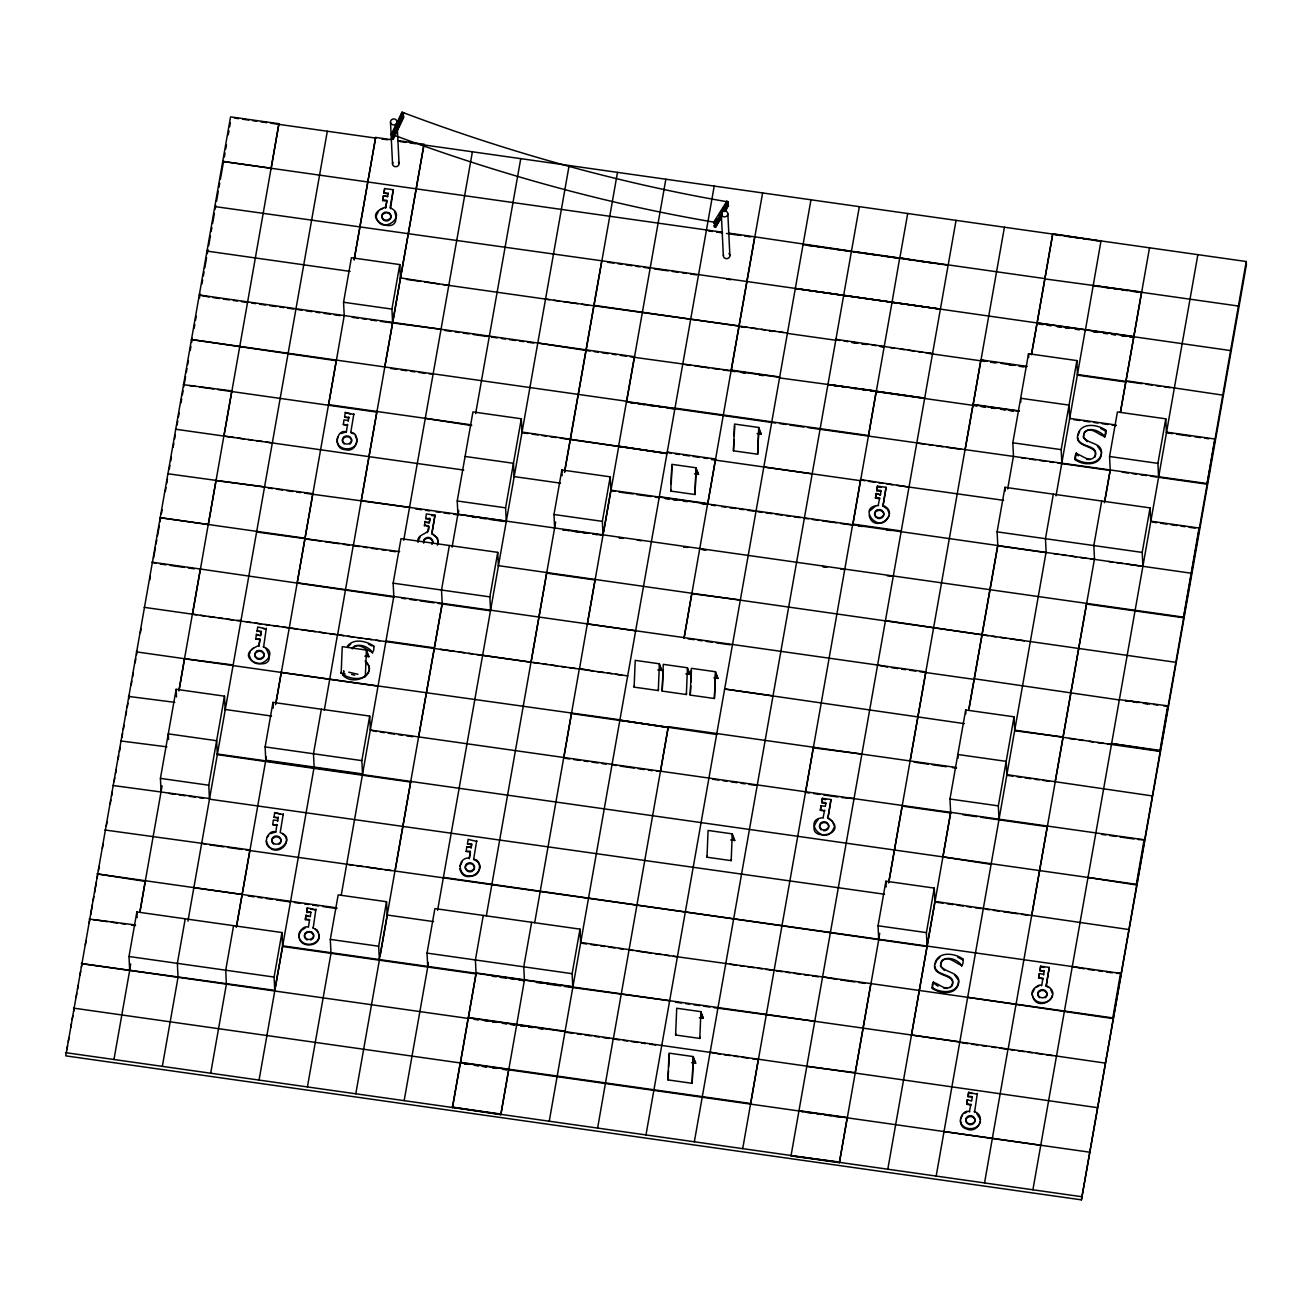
<?xml version="1.0" encoding="UTF-8"?>
<svg xmlns="http://www.w3.org/2000/svg" width="1312" height="1312" viewBox="0 0 1312 1312"><rect width="100%" height="100%" fill="white"/><g stroke="black" fill="none" stroke-linecap="round" stroke-linejoin="round"><path stroke-width="1.5" d="M299.021 937.129C297.201 931.996 304.794 924.714 308.418 927.256L309.566 919.696L305.319 919.089L305.991 915.251L310.288 916.662L310.878 912.299L306.631 911.709L307.303 907.871L315.979 909.888L310.796 909.167M319.111 934.456C321.309 947.182 299.398 948.97 298.972 936.325M418.052 542.414C416.101 532.426 431.336 535.558 428.63 525.784L424.383 525.177L428.68 526.588L427.45 532.541M438.159 543.709L437.568 538.264L431.828 533.164L435.01 515.173L426.367 513.96L425.728 518.601L429.975 519.191L429.352 522.75L425.104 522.143L429.352 522.75M1032.347 995.447C1029.69 990.084 1039.858 982.934 1041.334 985.574M345.171 673.974L341.153 673.4L342.252 646.652L366.425 650.08L368.885 656.722L364.851 656.148M366.425 650.08L365.326 676.828L365.556 675.565M658.526 689.292L658.296 690.555L634.122 687.127L635.221 660.362L659.395 663.79L661.855 670.448L657.82 669.874M658.296 690.555L659.395 663.79M686.57 693.261L686.356 694.524L662.166 691.096L663.265 664.348L687.455 667.775L689.899 674.417L685.864 673.843M663.2 670.17L662.166 691.096M698.492 474.403L696.131 469.647L694.95 494.509L670.76 491.082L671.859 464.333L696.049 467.761L698.492 474.403L694.458 473.829M671.219 483.931L671.957 466.219M695.672 1063.212L693.31 1058.456L692.129 1083.318L667.939 1079.891L669.038 1053.142L693.228 1056.57L695.672 1063.212L691.637 1062.638M668.48 1070.772L667.939 1079.891M668.644 1066.836L669.136 1055.028M686.356 694.524L687.455 667.775M694.95 494.509L696.049 467.761M700.018 1037.169L699.804 1038.432L675.614 1035.004L676.713 1008.239L700.903 1011.667L703.347 1018.325L699.329 1017.751M717.943 678.402L715.598 673.646L714.4 698.509L690.227 695.081L691.326 668.316L715.499 671.744L717.943 678.402L713.925 677.828M690.768 685.946L690.227 695.081M690.932 682.027L691.408 670.219M692.129 1083.318L693.228 1056.57M731.391 859.376L731.178 860.639L706.988 857.212L708.086 830.447L732.276 833.874L734.72 840.533L730.686 839.959M699.804 1038.432L700.903 1011.667M714.4 698.509L715.499 671.744M761.19 434.124L758.828 429.385L757.647 454.231L733.457 450.803L734.556 424.055L758.746 427.482L761.19 434.124L757.155 433.55M734.08 439.717L733.457 450.803M734.244 435.781L734.654 425.941M731.178 860.639L732.276 833.874M757.647 454.231L758.746 427.482M958.564 981.097C957.858 994.102 940.327 993.512 932.307 987.542C931.11 973.635 945.247 995.677 951.954 985.033C957.071 973.176 935.85 976.817 934.931 966.485M1101.44 452.279C1101.916 465.957 1083.4 466.022 1075.217 459.692C1073.429 444.358 1088.025 466.711 1094.831 456.232C1099.932 444.358 1078.71 448.015 1077.808 437.683M1054.799 234.372L1246.236 261.514L1246.4 264.729L1081.416 1199.857L65.764 1055.865L230.551 116.866L278.915 123.722L247.525 302.498L241.474 301.629M66.83 1049.813L67.535 1045.779M68.24 1041.744L68.962 1037.726M70.733 1027.64L71.438 1023.606M72.16 1019.588L72.865 1015.554M73.587 1011.519L74.292 1007.485M76.063 997.415L76.785 993.381M77.49 989.346L78.195 985.312M79.983 975.242L80.688 971.208M81.41 967.19L82.115 963.156M85.313 945.017L86.018 940.983M89.216 922.844L89.938 918.81M90.643 914.776L92.43 904.706M93.136 900.672L93.841 896.637M94.562 892.619L96.334 882.533M97.039 878.499L97.76 874.481M98.466 870.446L99.187 866.412M102.385 848.274L103.09 844.239M106.288 826.101L106.994 822.083M110.208 803.944L110.913 799.91M111.618 795.876L112.34 791.841M114.111 781.772L114.816 777.737M115.538 773.703L116.243 769.668M118.031 759.599L118.736 755.564M119.441 751.53L120.163 747.512M121.934 737.426L122.639 733.392M123.361 729.374L124.066 725.339M125.854 715.253L126.559 711.235M127.264 707.201L127.986 703.166M128.691 699.132L129.396 695.114M131.184 685.028L131.889 680.994M132.594 676.976L133.316 672.941M135.087 662.855L135.808 658.837M136.514 654.803L137.219 650.768M140.417 632.63L141.138 628.596M149.666 580.232L150.372 576.198M153.586 558.059L155.357 547.99M156.062 543.955L156.784 539.921M157.489 535.886L159.26 525.817M159.982 521.782L160.687 517.748M161.409 513.73L162.114 509.696M165.312 491.557L166.017 487.523M166.739 483.488L167.444 479.47M169.215 469.384L169.937 465.35M170.642 461.332L171.364 457.298M173.135 447.212L173.84 443.194M174.562 439.159L175.267 435.125M177.038 425.055L177.76 421.021M178.465 416.986L179.186 412.952M180.958 402.882L181.663 398.848M182.384 394.814L183.09 390.779M183.795 386.761L185.582 376.675M186.288 372.641L186.993 368.623M187.714 364.588L188.42 360.554M190.207 350.484L190.912 346.45M191.618 342.416L192.339 338.381M194.11 328.312L194.816 324.277M195.537 320.243L196.242 316.225M199.44 298.086L200.162 294.052M201.933 283.966L202.638 279.948M203.36 275.914L204.065 271.879M204.787 267.845L206.558 257.775M207.263 253.741L207.985 249.706M208.69 245.688L210.461 235.602M211.183 231.568L211.888 227.55M212.593 223.516L214.381 213.43M215.086 209.412L215.808 205.377M216.513 201.343L218.284 191.273M219.006 187.239L219.711 183.204M220.416 179.17L223.63 161.032M224.336 156.997L225.041 152.979M225.762 148.945L226.468 144.91M228.239 134.841L228.96 130.806M229.666 126.772L230.371 122.738M113.964 1059.506L129.675 970.437L129.002 956.497L136.858 911.955L281.949 932.537L282.621 946.477L259.054 1080.071M161.097 792.317L160.425 778.377L176.136 689.308L224.5 696.164L225.172 710.12M129.642 969.798L130.675 963.992M139.892 911.709L162.098 785.872M178.826 690.998L200.342 569.031L151.979 562.176L156.046 563.389M208.231 525.144L231.781 390.91L183.434 384.695M271.092 168.904L278.915 123.722M139.925 912.365L145.353 880.746M179.203 689.702L184.631 658.083M196.554 614.77L192.52 614.196L216.07 479.962M234.028 437.503L223.942 436.076L247.525 302.498M185.222 918.826L177.366 963.352L178.038 977.292L162.327 1066.361M884.534 894.243L209.461 799.172L208.788 785.232L224.5 696.164M187.944 921.155L327.311 131.233M255.758 639.01L259.973 638.796L258.825 646.357L260.006 639.6L255.758 639.01L256.398 634.368L260.694 635.762L261.285 631.416L257.037 630.81L261.318 632.22M257.07 631.613L257.71 626.972L266.385 629.006L262.925 628.514M260.645 634.959L261.285 631.416M263.597 647.095L266.336 628.202M233.585 925.682L225.73 970.208L226.402 984.148L210.691 1073.216M369.705 716.09L361.85 760.616L362.506 773.916L265.778 760.206L265.122 746.905L272.978 702.379L369.705 716.09L370.361 729.39M344.252 316.208L343.564 302.252L351.419 257.726L399.783 264.581L400.472 278.538M236.275 927.371L249.936 849.93L104.878 829.988M266.336 756.991L236.652 926.075M275.569 704.708L289.263 627.923L283.212 627.054M297.102 583.397L312.797 493.689L167.723 473.747M328.541 405.26L344.22 315.569M354.125 259.415L375.642 137.448L391.763 139.728M275.93 703.429L281.375 671.81M289.263 627.923L336.364 360.095M354.158 260.055L375.642 137.448M385.334 207.903L386.942 201.162L382.694 200.556L383.334 195.914L387.581 196.521L383.334 195.914M383.957 192.372L388.237 193.766L383.99 193.176L384.629 188.534L393.272 189.748L390.517 208.641M272.732 824.625L276.98 825.232L272.732 824.625L273.372 819.984L277.619 820.59M274.044 817.228L278.292 817.835L274.044 817.228L274.684 812.587L283.359 814.621M343.334 424.514L347.582 425.104L343.334 424.514L343.957 419.873L348.205 420.463M344.63 417.118L348.877 417.724L344.63 417.118L345.269 412.476L353.945 414.51M382.694 200.556L383.366 196.718M383.99 193.176L384.629 188.534M385.744 207.919L386.892 200.359L382.645 199.752M387.581 196.521L388.204 192.962M270.502 833.628L275.799 831.988L276.947 824.428M277.668 821.394L278.242 817.032M341.087 433.518L346.384 431.861L347.532 424.301M348.254 421.267L348.844 416.921M393.272 189.748L390.09 207.739C409.065 216.201 380.168 235.947 376.314 216.988M283.31 813.817L280.178 832.612C299.136 838.466 271.666 861.312 266.352 841.041M353.42 433.813L350.763 432.484L353.896 413.706M274.766 991.019L274.093 977.063L281.949 932.537M321.342 709.234L313.486 753.76L314.142 767.061M384.728 366.95L392.616 323.064L391.927 309.107L399.783 264.581M337.594 634.122L324.294 710.284M353.305 545.087L337.627 634.778M361.194 501.184L424.006 144.304L397.815 140.581M276.373 899.95L290.477 901.951L314.027 767.717M376.872 411.476L353.338 545.71L359.373 546.563M392.96 321.128L424.006 144.304M341.153 673.4L341.366 672.138M365.277 660.805C379.365 674.171 353.65 686.816 343.121 675.401L343.744 670.629M343.121 675.401L343.793 671.596M309.566 919.696L305.352 919.892L305.991 915.251M310.878 912.299L306.664 912.512L307.303 907.871M313.191 927.978L315.93 909.085M352.321 648.866C359.98 637.304 375.691 662.544 373.69 645.93C366.228 641.092 353.715 637.927 347.434 646.226M307.418 1086.926L331.001 953.332L330.312 939.392L338.168 894.866L386.532 901.721L387.22 915.661L380.037 956.317M200.342 569.031L393.846 597.108L393.157 583.168L401.013 538.642L497.74 552.352L498.429 566.308M341.235 895.26L393.813 596.452M403.719 540.314L472.402 151.798M424.432 525.981L425.072 521.34M429.319 521.946L429.942 518.388L425.728 518.601M431.878 533.968L435.01 515.173M355.798 1093.782L379.365 960.204L378.676 946.247L386.532 901.721M449.376 545.497L441.521 590.023L442.21 603.979L418.61 736.901M453.886 514.32L457.921 514.894L457.232 500.971L472.943 411.919L521.307 418.774L521.996 432.698L528.047 433.55M379.332 959.548L442.177 603.307M452.082 547.186L458.577 510.384M475.649 413.575L520.766 158.654M395.076 871.135L410.754 781.427M457.921 514.894L458.61 511.024M404.162 1100.637L427.728 967.059L427.04 953.102L434.895 908.576L579.986 929.142L580.675 943.098L586.726 943.951M438.175 603.405L490.573 610.818L489.884 596.878L497.74 552.352M506.284 521.782L505.596 507.826L521.307 418.774M427.696 966.403L428.368 962.532M437.601 910.266L569.129 165.509M466.17 851.406L470.368 851.209L469.22 858.77L470.418 852.013L466.17 851.406L466.81 846.765L471.057 847.372L466.81 846.765M471.09 848.175L471.713 844.616L467.466 844.01L468.105 839.385L476.781 841.402M471.057 847.372L471.68 843.813L467.466 844.01M459.823 868.642C463.694 887.601 492.574 867.839 473.616 859.393L476.748 840.598M483.259 915.432L475.403 959.958L476.092 973.914L282.621 946.477M554.648 528.605L553.992 514.501L561.848 469.975L610.211 476.83L610.9 490.786L614.934 491.36M452.427 1107.18L460.282 1062.654L508.646 1069.51L500.823 1114.692L452.427 1107.18L500.79 1114.036M460.315 1063.294L468.204 1017.8L1096.98 1107.59M290.477 901.951L274.733 990.363L81.311 963.582L468.236 1018.44L476.108 972.946L572.852 986.657M555.665 521.996L486.342 915.825M564.521 471.828L601.749 260.793L1230.525 350.566M452.46 1107.82L476.141 973.586M546.76 572.491L531.081 662.216L476.666 654.491M564.554 472.468L617.493 172.364M531.622 922.287L523.767 966.813L524.456 980.769L518.404 979.916M603.012 535.46L602.356 521.356L610.211 476.83M524.472 979.802L516.649 1024.967M587.3 624.528L610.867 490.147L1191.247 573.229M209.231 297.07L199.129 294.987L634.401 356.7L618.641 446.096L667.037 453.591L521.963 432.058M500.823 1114.692L508.744 1069.821L1089.124 1152.116M534.706 922.68L579.412 668.415L593.549 671.055M563.734 758.123L571.556 712.941M579.445 669.054L595.123 579.363M603.7 531.59L618.723 446.408M644.11 267.435L650.145 268.288L665.856 179.236M572.819 987.624L572.13 973.684L579.986 929.142M549.252 1121.219L619.92 719.796L281.408 672.449M668.267 727.635L619.871 720.124L714.22 186.091M634.122 687.127L634.336 685.864M670.76 491.082L670.99 489.819M613.294 1038.366L597.616 1128.074M956.464 767.52L668.284 726.651L629.038 949.954L633.073 950.528M707.594 503.857L684.028 638.239L691.85 593.073M701.576 503.644L707.627 504.497L715.516 459.003L667.152 452.132L671.203 453.345M731.145 370.427L707.594 504.644M735.261 371.312L731.194 370.099L754.712 236.816L728.504 233.093M660.805 769.898L668.284 726.651M762.6 192.946L731.161 371.066L735.196 371.64M645.98 1134.929L810.964 199.801M675.614 1035.004L675.844 1033.741M706.988 857.212L707.217 855.949M694.343 1141.784L843.616 295.708M859.327 206.656L843.55 296.02M750.562 1104.114L758.385 1058.948M852.685 524.423L742.707 1148.64M840.598 523.504L852.718 525.062L860.606 479.569L909.003 487.064M868.413 436.158L876.236 390.992L779.541 377.922L779.558 376.954L731.194 370.099M809.586 792.973L805.552 792.399L813.391 747.233M852.702 525.226L884.173 346.778L880.139 346.204M891.98 302.58L884.124 347.106L880.09 346.532M907.691 213.512L899.835 258.038L1044.926 278.62L1037.366 321.506M820.394 809.553L824.674 810.947L820.426 810.357L821.066 805.716L825.314 806.306L825.953 802.764L821.706 802.157L822.378 798.319L831.004 799.549L827.872 818.327L831.004 799.549M879.762 498.757L875.514 498.15L876.154 493.509L880.434 494.919L876.154 493.509M881.057 491.36L876.81 490.77L877.449 486.129L886.092 487.342L882.96 506.137L886.092 487.342M820.426 810.357L821.066 805.716M825.986 803.567L821.738 802.96L822.378 798.319M875.514 498.15L876.186 494.312M876.81 490.77L877.449 486.129M823.083 817.704L824.641 810.144M878.171 505.497L879.712 497.953L875.465 497.346M880.434 494.919L881.024 490.557L876.777 489.966M943 903.181L934.948 902.033L934.259 888.093L885.895 881.221L878.04 925.764L878.728 939.704L839.385 1162.678L791.021 1155.823L956.054 220.367M839.385 1162.678L847.208 1117.512L798.844 1110.657L802.911 1111.871M855.145 1073.298L870.84 983.59L673.368 956.235M878.696 939.064L879.712 933.258M888.601 882.91L925.829 671.892L587.268 623.889M972.996 405.342L980.868 359.849L1027.23 366.425M888.962 881.631L902.262 805.47M965.14 449.885L1004.418 227.222M443.407 877.351L927.092 946.559L926.403 932.619L934.259 888.093M887.798 1169.222L950.659 812.981L949.97 799.024L965.681 709.972L1014.045 716.828L1014.734 730.768L1063.064 736.983M969.092 708.431L997.792 545.792L997.104 531.852L1004.959 487.31L1150.066 507.892L1150.739 521.832M1013.504 456.74L1012.815 442.784L1028.526 353.732L1076.89 360.587L1077.464 375.15L1125.827 382.005L1125.909 380.742L1222.669 395.109M911.381 1035.627L934.915 901.393L1128.402 929.47M942.803 857.507L950.626 812.325M968.732 709.726L997.76 545.152M1007.665 488.999L1013.471 456.084M1031.462 354.109L1036.956 323.769M1037.021 323.441L1052.7 233.733L1101.096 241.244M1031.494 354.748L1037.07 323.146M1045.221 276.98L1052.782 234.077L420.004 144.369M940.474 965.337C944.394 973.274 961.532 971.52 958.432 984.049C955.48 995.464 940.097 993.807 932.356 988.494L933.308 981.835M940.589 964.32L941.557 961.958C949.216 950.413 964.927 975.636 962.926 959.023C954.874 953.037 938.064 950.905 935.013 963.336C930.569 977.653 957.268 973.045 952.004 986.001L950.019 987.559M999.022 819.836L998.334 805.88L1014.045 716.828M1053.323 494.181L1045.467 538.707L1046.156 552.647L997.792 545.792M1061.867 463.595L1061.178 449.639L1076.89 360.587M936.178 1176.077L1046.123 552.008M1056.029 495.87L1085.286 329.984M1101.063 240.588L1085.319 330.624M1075.217 459.692L1076.184 453.017M966.682 1103.507L970.978 1104.917L966.731 1104.31L967.37 1099.669L971.651 1101.08L972.241 1096.717L967.994 1096.127L968.666 1092.289L977.342 1094.306M966.731 1104.31L967.37 1099.669M972.241 1096.717L968.026 1096.93L968.666 1092.289M969.371 1111.658L970.929 1104.114M977.309 1093.503L974.554 1112.396M1083.45 435.518L1084.434 433.157C1091.797 421.644 1107.476 446.72 1105.803 430.221C1097.734 424.219 1080.924 422.087 1077.89 434.534C1073.446 448.835 1100.145 444.243 1094.864 457.183M1104.786 437.158L1105.803 430.221M1101.686 501.036L1093.831 545.562L1094.52 559.502L1090.485 558.945M1104.77 501.43L1110.231 470.45L1109.558 456.494L1117.414 411.968L1165.778 418.823L1166.45 432.78L1172.502 433.632M1008.075 1048.698L984.541 1182.932M1094.487 558.863L1008.108 1049.338M1104.392 502.726L1110.198 469.811M1120.448 411.722L1133.683 337.479L1129.665 336.905M1129.714 336.577L1133.748 337.151L1141.571 291.986L1044.877 278.915M1031.675 915.743L1047.353 826.052M1086.631 603.389L1055.209 781.509M1120.481 412.362L1149.509 247.804M1038.645 977.424L1042.942 978.834L1038.645 977.424L1039.334 973.586L1043.581 974.193M1039.957 970.027L1044.237 971.438L1039.99 970.831L1040.629 966.19L1049.272 967.42L1046.14 986.198L1048.78 987.542M1038.694 978.227L1039.334 973.586M1039.99 970.831L1040.629 966.19M1041.744 985.591L1042.892 978.03M1043.614 974.996L1044.204 970.634M1046.14 986.198L1049.272 967.42M1142.883 566.374L1142.211 552.418L1150.066 507.892M1166.417 432.14L1214.781 438.995L1206.958 484.161L1158.594 477.306L1157.922 463.366L1165.778 418.823M1032.905 1189.787L1197.872 254.659M967.567 997.317L1112.691 1018.522L1120.514 973.356L245.951 849.996M1087.861 877.433L1136.258 884.928L1144.08 839.762L370.246 730.046L376.314 731.555M1159.857 750.366L1111.494 743.51L1159.89 751.022L1167.713 705.84L1119.382 699.624M1086.664 604.045L1183.391 617.755L1199.07 528.047L1150.706 521.192M1081.416 1199.857L1246.236 261.514M369.148 669.989C366.196 681.404 350.812 679.731 343.072 674.434M1077.939 435.486L1079.596 431.484M935.062 964.304L936.719 960.302L939.933 957.202M1101.26 454.28C1098.292 465.694 1082.925 464.022 1075.168 458.724M376.413 215.447L378.545 211.183M249.493 653.884L250.231 651.638M337.053 439.389L337.791 437.142M357.012 441.422C355.175 451.59 338.266 451.213 336.938 440.93M418.151 540.872L420.283 536.608M299.087 934.784L301.202 930.52L305.434 927.797M437.372 545.152L438.126 542.906M319.046 936.817C317.324 945.903 303.138 946.936 299.595 938.605M459.889 866.297L462.021 862.033M889.208 515.075C880.975 537.084 855.375 506.612 878.564 505.514M834.12 827.265C825.888 849.274 800.304 818.819 823.493 817.704M960.45 1119.202L962.565 1114.938M980.425 1121.235C978.572 1131.403 961.663 1131.026 960.351 1120.743M1032.413 993.102L1034.545 988.854M1052.388 995.136C1050.666 1004.238 1036.464 1005.254 1032.938 996.94M391.37 134.136L392.928 136.022L391.37 134.136L402.095 112.143L403.588 112.75A694.097 257.529 18.4 0 0 728.291 201.95L715.27 224.139L713.794 222.122L726.881 201.212L728.291 201.95L715.27 224.139M391.435 135.415L396.798 124.427M398.586 120.753L402.095 112.143M391.583 138.629L403.588 112.75L391.583 138.629L393.075 139.236L403.801 117.244L402.243 115.358L402.308 116.637M393.075 139.236L403.735 115.964M713.859 223.401L716.877 218.579M718.894 215.365L725.93 204.114M721.469 217.71L715.434 227.353L714.023 226.615L720.993 214.069M724.011 209.248L727.028 204.426L728.439 205.164L725.487 211.281M715.434 227.353L722.404 214.824M724.421 211.593L728.439 205.164M267.205 837.253L268.583 835.252M869.987 510.778L875.596 506.055M347.483 647.193L350.698 644.094M352.272 647.898C358.127 642.076 369.426 646.947 372.69 652.868M349.746 444.096L350.616 443.374A4.297 3.936 -2.8 0 0 351.321 439.356L349.927 437.65A4.723 4.346 -2.8 0 0 345.4 437.011L343.498 438.241A4.297 3.936 -2.8 0 0 342.776 442.259L344.17 443.964M251.609 649.637L253.528 648.013M279.161 844.223L280.03 843.485M881.926 517.748L882.796 517.01A4.297 3.936 -2.8 0 0 883.501 513.008L882.107 511.303A4.723 4.346 -2.8 0 0 877.597 510.663L875.678 511.893A4.297 3.936 -2.8 0 0 874.973 515.911L876.367 517.617M818.196 819.36C799.074 843.813 853.784 836.203 827.839 817.524M826.855 829.938L827.724 829.217A4.297 3.936 -2.8 0 0 828.43 825.199L827.036 823.493A4.723 4.346 -2.8 0 0 822.509 822.854L820.59 824.084A4.297 3.936 -2.8 0 0 819.885 828.102M1045.106 997.809L1045.976 997.087A4.297 3.936 -2.8 0 0 1046.681 993.069L1045.287 991.364A4.723 4.346 -2.8 0 0 1040.777 990.724L1038.858 991.954A4.297 3.936 -2.8 0 0 1038.153 995.972L1039.547 997.678M973.143 1123.908L974.012 1123.17M380.447 209.576L382.776 208.46M384.728 212.249L382.809 213.495A4.297 3.936 -2.8 0 0 382.104 217.513L383.498 219.219A4.723 4.346 -2.8 0 0 388.024 219.858L389.943 218.612A4.297 3.936 -2.8 0 0 390.648 214.61L389.254 212.905M389.106 220.154L388.057 220.662A4.723 4.346 -2.8 0 1 383.547 220.022L382.71 219.252M307.402 931.602L305.483 932.832A4.297 3.936 -2.8 0 0 304.778 936.85L306.172 938.556A4.723 4.346 -2.8 0 0 310.698 939.195L312.6 937.949A4.297 3.936 -2.8 0 0 313.322 933.947L311.928 932.242M310.731 939.999L312.65 938.752A4.297 3.936 -2.8 0 0 313.355 934.751L311.961 933.045A4.723 4.346 -2.8 0 0 307.434 932.406L305.516 933.636A4.297 3.936 -2.8 0 0 304.81 937.654L305.384 938.588M472.582 871.004L471.533 871.512A4.723 4.346 -2.8 0 1 468.04 871.414M1036.447 987.231L1038.776 986.116M964.484 1113.33L966.813 1112.215M1086.779 459.479L1090.108 459.544M357.963 674.302L348.746 672.187M943.918 988.28L947.248 988.362M385.712 207.116C355.076 217.3 404.358 240.49 394.6 211.576M258.776 645.553C226.041 659.247 283.031 677.32 265.844 648.325M469.188 857.966C455.936 857.704 458.15 878.171 470.926 875.858C481.898 876.76 481.865 858.622 473.616 859.393M234.602 118.08L238.636 118.654M242.671 119.228L248.706 120.081M252.74 120.655L256.775 121.229M260.809 121.803L266.844 122.656M270.879 123.23L375.675 138.088M381.71 138.941L387.762 139.794M399.848 141.516L405.9 142.368M409.934 142.942L415.97 143.795M1054.75 234.668L1060.785 235.52M1064.819 236.094L1078.923 238.095M1082.958 238.669L1089.009 239.522M1093.027 240.096L1097.062 240.67M271.059 168.264L222.696 161.409L722.469 232.24M708.382 230.896L712.416 231.453M716.45 232.044L722.502 232.88M726.52 233.47L740.64 235.455M744.658 236.045L750.71 236.882M851.472 251.182L754.712 236.816M853.489 251.478L897.818 257.759M1093.29 285.475L1139.636 292.051M1141.653 292.33L1238.38 306.04M807.077 245.196L813.128 246.049M817.163 246.623L821.181 247.197M825.215 247.771L831.267 248.624M835.285 249.198L849.405 251.199M853.423 251.773L859.475 252.626M863.509 253.2L867.544 253.774M871.562 254.348L877.613 255.2M881.648 255.774L895.752 257.775M913.89 260.334L899.753 257.693L891.93 302.875M917.908 260.908L923.96 261.777M927.994 262.334L934.046 263.204M938.064 263.761L942.098 264.335M1093.24 285.77L1099.292 286.623M1103.31 287.197L1109.362 288.05M1113.396 288.624L1117.414 289.198M1121.448 289.772L1127.5 290.624M1131.534 291.198L1137.57 292.051M1036.988 322.801L1133.716 336.512M214.873 206.574L601.749 260.793M607.833 262.285L613.868 263.138M617.903 263.712L621.937 264.286M625.972 264.86L632.007 265.713M636.041 266.287L640.076 266.861M654.18 268.862L668.284 270.862M672.318 271.436L678.37 272.289M682.388 272.863L686.422 273.437M690.456 273.995L696.508 274.864M726.733 279.144L730.768 279.702M1039.038 323.72L1043.056 324.294M1047.091 324.868L1051.125 325.442M1057.177 326.294L1061.195 326.868M1065.229 327.442L1069.264 328.016M1075.315 328.869L1079.333 329.443M1093.437 331.444L1097.472 332.018M1103.523 332.871L1107.558 333.445M1111.576 334.019L1115.61 334.576M1121.662 335.446L1125.68 336.02M1038.973 324.048L1043.007 324.622M1047.042 325.196L1051.06 325.77M1057.111 326.622L1061.146 327.196M1065.18 327.77L1069.198 328.344M1075.25 329.197L1079.284 329.771M1093.388 331.772L1097.422 332.346M1103.458 333.199L1107.492 333.773M1111.526 334.347L1115.561 334.904M1121.596 335.774L1125.63 336.348M400.439 277.882L448.835 285.393M739 325.884L545.562 299.103M741.1 326.491L747.135 327.344M751.169 327.918L757.221 328.771M761.255 329.345L765.273 329.919M769.308 330.493L775.359 331.346M779.394 331.92L783.412 332.494M839.844 340.497L835.777 339.283L932.537 353.633L926.502 352.78M843.878 341.054L847.896 341.628M851.931 342.202L857.982 343.055M862.017 343.629L868.052 344.498M872.086 345.056L876.121 345.63M890.225 347.631L894.259 348.205M900.294 349.058L904.329 349.632M908.363 350.206L914.398 351.058M918.433 351.632L922.467 352.206M986.952 361.341L980.868 359.849M990.986 361.915L997.022 362.768M1001.056 363.342L1015.16 365.343M1019.194 365.917L1025.246 366.77M207.001 251.1L350.091 271.387M406.507 279.39L420.627 281.391M424.645 281.965L438.766 283.966M442.784 284.54L549.597 299.677M553.631 300.251L559.666 301.104M563.701 301.678L577.805 303.679M581.839 304.253L587.891 305.106M741.034 326.819L745.068 327.393M769.258 330.821L773.276 331.395M787.397 333.396L835.76 340.251M851.882 342.53L855.9 343.104M861.951 343.957L865.986 344.531M926.436 353.108L930.47 353.682M932.488 353.961L984.886 361.39M990.921 362.243L994.955 362.817M1009.059 364.818L1013.094 365.392M1019.145 366.245L1023.163 366.819M1077.431 374.51L1125.811 381.366M1127.959 381.677L1142.063 383.678M1146.098 384.252L1152.149 385.105M1156.167 385.679L1160.202 386.253M1164.236 386.81L1170.271 387.68M343.564 302.252L391.927 309.107M973.012 404.375L1019.375 410.951M779.508 377.282L630.4 356.782M1019.309 411.279L972.963 404.703L910.118 760.944M1069.69 418.413L1116.036 424.99M741.296 372.165L745.331 372.739M759.435 374.74L763.469 375.314M834.006 385.302L838.04 385.876M842.058 386.45L846.092 387.024M852.144 387.876L856.162 388.45M862.214 389.303L866.248 389.877M870.282 390.451L874.3 391.025M876.318 391.304L924.681 398.159L827.954 384.449M973.045 405.014L977.079 405.588M981.114 406.162L985.148 406.736M991.183 407.589L995.218 408.163M1001.269 409.016L1005.287 409.59M1009.322 410.164L1013.356 410.738M213.266 297.627L219.301 298.496M223.335 299.07L229.387 299.923M233.405 300.497L237.439 301.055M251.543 303.056L255.578 303.63M259.612 304.204L265.647 305.056M269.682 305.63L275.733 306.483M279.768 307.057L283.786 307.631M287.82 308.205L293.872 309.058M297.906 309.632L301.924 310.206M305.958 310.78L312.01 311.633M316.028 312.207L320.062 312.781M324.097 313.355L330.148 314.208M334.166 314.782L340.218 315.634M352.305 317.34L358.356 318.209M362.391 318.783L366.409 319.341M370.443 319.915L376.495 320.784M380.529 321.342L440.947 329.279M445.014 330.493L451.049 331.346M455.084 331.92L459.118 332.494M463.152 333.068L469.188 333.92M473.222 334.494L487.326 336.495M491.36 337.069L497.412 337.922M501.43 338.496L505.464 339.07M509.499 339.628L515.534 340.497M519.568 341.054L523.603 341.628M527.637 342.202L533.672 343.055M590.105 351.058L537.674 342.99M594.139 351.632L598.157 352.206M602.192 352.78L608.243 353.633M612.278 354.207L616.296 354.781M620.33 355.355L626.382 356.208M684.815 364.49L690.866 365.343M694.901 365.917L709.005 367.918M713.039 368.492L719.074 369.344M723.109 369.918L729.16 370.771M741.247 372.493L745.282 373.067M759.386 375.068L763.404 375.626M833.94 385.63L837.974 386.204M842.009 386.778L846.043 387.352M852.078 388.204L856.113 388.778M862.164 389.631L866.182 390.205M870.217 390.779L874.251 391.353M876.268 391.632L977.03 405.916M981.048 406.49L985.082 407.064M991.134 407.917L995.168 408.491M1001.204 409.344L1005.238 409.918M1009.272 410.492L1013.29 411.066M1073.757 419.627L1079.792 420.496M1083.827 421.054L1089.878 421.923M1093.913 422.497L1097.931 423.054M1101.965 423.628L1108.017 424.498M1112.035 425.055L1116.069 425.629M1176.536 434.206L1190.64 436.207M1194.674 436.781L1200.71 437.634M1204.744 438.208L1208.778 438.782M1087.287 441.685L1083.4 437.503L1084.384 432.189C1090.321 426.384 1099.964 431.32 1104.737 436.191M1012.815 442.784L1061.178 449.639M1109.558 456.494L1157.922 463.366M1076.217 453.985L1078.48 455.805M868.38 435.518L674.909 408.098L674.893 409.065L666.824 407.917M1206.925 483.521L807.946 427.597M626.496 401.57L674.86 408.426M336.397 360.734L191.273 339.529L626.546 401.242L626.529 402.21M390.796 368.442L396.847 369.312M400.882 369.886L406.917 370.738M410.951 371.312L414.986 371.87M419.02 372.444L425.055 373.313M429.09 373.871L433.091 373.805M775.704 423.022L626.578 401.882L650.145 268.288M779.738 423.596L785.79 424.448M789.808 425.022L803.928 427.023M918.794 443.308L924.829 444.161M928.863 444.735L932.898 445.309M936.932 445.883L942.967 446.736M947.002 447.31L961.106 449.311M1021.556 457.872L1025.59 458.446M1029.625 459.02L1035.676 459.872M1039.694 460.446L1045.746 461.299M1049.78 461.873L1053.815 462.447M1057.833 463.021L1110.231 470.45M1122.318 472.156L1128.369 473.025M1132.404 473.599L1136.438 474.157M1140.456 474.731L1146.508 475.584M1150.542 476.158L1156.577 477.027M630.547 402.784L634.582 403.342M638.616 403.916L644.668 404.768M648.686 405.342L654.737 406.212M658.772 406.769L662.806 407.343M328.508 404.621L471.582 424.908M675.237 453.919L679.272 454.493M683.306 455.067L689.341 455.92M693.376 456.494L699.427 457.347M703.445 457.921L707.48 458.495M711.514 459.069L715.516 459.003M864.674 480.782L860.606 479.569M868.692 481.356L874.743 482.209M878.778 482.783L882.812 483.357M886.83 483.931L892.882 484.784M896.916 485.358L1003.598 500.331M189.486 385.548L195.537 386.4M199.555 386.974L213.676 388.975M217.694 389.549L376.905 412.116M471.615 425.547L425.236 418.331M532.065 434.124L538.117 434.977M542.151 435.551L546.186 436.125M550.204 436.699L556.255 437.552M560.29 438.126L665.069 452.984M711.432 459.544L860.557 480.7M1152.756 522.127L1156.79 522.701M1160.825 523.258L1166.86 524.128M1170.894 524.685L1176.946 525.554M1180.964 526.128L1184.998 526.686M1189.033 527.26L1195.068 528.129M877.498 486.932L880.942 487.424M350.484 414.018L345.269 412.476M465.088 456.445L513.451 463.3L514.14 477.224M997.104 531.852L1142.211 552.418M707.66 503.529L659.296 496.674L659.264 497.642L655.213 497.232M852.751 524.095L901.114 530.95L901.065 532.082M514.107 476.584L560.454 483.16M665.364 498.166L669.399 498.74M673.433 499.314L677.451 499.888M683.503 500.741L687.537 501.315M701.641 503.316L707.693 504.169M858.819 525.604L862.853 526.161M887.043 529.605L891.078 530.163M238.062 438.077L244.098 438.946M248.132 439.504L252.166 440.078M256.201 440.652L262.236 441.504M266.27 442.078L463.759 470.073M618.936 492.082L633.073 493.919M637.074 494.657L651.195 496.494M665.282 498.658L669.333 499.068M673.335 499.79L677.402 500.216M683.421 501.217L687.472 501.643M711.629 505.218L715.696 505.645M721.698 506.645L725.766 507.072M729.767 507.793L735.835 508.498M739.837 509.22L743.904 509.646M747.906 510.368L753.974 511.073M757.975 511.795L762.042 512.205M766.044 512.943L772.112 513.632M776.114 514.37L782.198 515.075M786.2 515.796L790.25 516.206M794.252 516.944L800.32 517.633M804.338 518.371L808.389 518.781M812.39 519.503L818.458 520.208M822.46 520.93L836.597 522.783M858.737 526.079L862.804 526.489M886.961 530.081L891.012 530.491M1054.208 553.795L1058.243 554.369M1062.277 554.943L1066.312 555.501M1070.346 556.075L1076.381 556.944M1080.416 557.502L1086.467 558.371M1108.624 561.503L1112.658 562.077M1116.692 562.651L1122.728 563.504M1126.762 564.078L1140.866 566.079M553.992 514.501L602.356 521.356M457.232 500.971L505.596 507.826M361.161 500.544L1183.358 617.116M457.888 514.271L506.252 521.143M562.733 529.605L588.94 533.312L582.856 532.606M592.958 533.886L603.044 535.312M619.166 537.592L623.2 538.166M637.304 540.167L641.338 540.741M683.65 546.743L687.685 547.317M705.823 549.876L701.789 549.318L705.79 550.04M822.706 566.456L826.724 567.03M844.862 569.605L840.844 569.031L844.83 568.949M216.086 480.618L264.434 486.818M268.484 488.048L272.519 488.605M276.553 489.179L282.588 490.032M286.623 490.606L292.674 491.475M296.709 492.033L300.727 492.607M304.761 493.181L409.524 507.4M415.592 508.892L421.644 509.761M425.678 510.319L429.713 510.893M435.748 511.746L439.782 512.32M443.817 512.894L449.852 513.746M472.025 516.928L476.059 517.469M480.077 518.06L486.129 518.896M490.163 519.486L504.267 521.471M562.717 529.753L568.752 530.606M572.786 531.18L578.838 532.032M592.942 534.033L596.976 534.607M619.133 537.756L623.167 538.33M683.618 546.891L687.652 547.465M822.673 566.604L826.708 567.178M887.158 575.755L891.192 576.329M431.582 515.485L435.043 515.977M208.198 524.505L159.834 517.633L304.942 538.215M399.652 551.663L256.594 532M498.396 565.652L1175.536 662.281M306.975 539.166L321.096 541.134M325.114 541.725L339.234 543.709M343.252 544.3L349.304 545.136M363.408 547.153L367.442 547.711M371.46 548.301L377.512 549.138M381.546 549.728L385.58 550.286M389.598 550.876L395.65 551.712M546.792 573.147L595.156 580.002M691.883 593.713L740.214 599.928M988.116 635.713L885.321 620.494M992.151 636.287L996.185 636.861M1000.22 637.419L1006.255 638.288M1010.289 638.862L1024.393 640.846M393.157 583.168L489.884 596.878M297.07 582.758L635.631 630.744M974.193 678.747L1119.316 699.952M1125.417 700.493L1139.521 702.478M1143.556 703.052L1149.607 703.921M1153.642 704.478L1157.66 705.052M1163.711 705.922L1167.713 705.84M160.08 563.963L166.116 564.816M170.15 565.39L184.254 567.391M188.288 567.965L194.34 568.818M401.898 598.256L405.933 598.813M409.967 599.404L416.002 600.24M420.037 600.83L434.141 602.815M688.062 638.813L694.114 639.666M698.132 640.24L702.166 640.814M706.2 641.388L712.252 642.24M716.27 642.814L730.374 644.815M887.568 667.103L877.466 665.02M891.602 667.677L897.638 668.53M901.672 669.104L905.706 669.678M909.741 670.235L915.776 671.104M919.81 671.678L974.226 679.386M1125.368 700.805L1129.386 701.379M1133.42 701.953L1137.455 702.527M1143.506 703.38L1147.524 703.954M1014.701 730.128L1111.461 744.478M200.588 615.344L204.623 615.918M208.641 616.492L214.692 617.345M218.727 617.919L222.761 618.493M226.779 619.051L232.831 619.92M236.865 620.494L240.867 620.412M246.935 621.921L250.969 622.495M255.004 623.052L261.039 623.922M265.073 624.479L269.108 625.053M273.142 625.627L279.177 626.48M291.264 628.202L297.316 629.055M301.35 629.629L315.454 631.63M319.488 632.204L325.524 633.056M329.558 633.63L335.61 634.483M339.644 635.057L343.662 635.631M347.696 636.205L353.748 637.058M357.766 637.632L361.8 638.206M365.835 638.78L371.886 639.633M375.904 640.207L379.939 640.764M440.389 649.342L454.51 651.342M458.528 651.916L464.579 652.769M468.614 653.343L472.632 653.917M533.098 662.494L539.134 663.347M543.168 663.921L547.202 664.479M551.237 665.053L557.272 665.922M561.306 666.48L565.341 667.054M569.375 667.628L575.41 668.48M597.583 671.629L603.635 672.482M607.653 673.056L611.687 673.63M615.722 674.204L621.773 675.057M964.353 723.634L724.503 688.98L772.866 695.836M1069.149 738.492L1075.184 739.345M1079.218 739.919L1083.253 740.493M1089.288 741.346L1093.322 741.92M1097.357 742.494L1103.408 743.346M1107.426 743.92L1159.824 751.35M259.268 635.566L256.398 634.368M1006.845 774.654L1151.969 795.876M619.871 720.124L716.631 734.49M184.664 658.739L233.011 664.938M571.589 713.58L668.316 727.307M813.407 747.873L861.754 754.088M914.169 762.157L928.289 764.158M932.307 764.732L946.411 766.733M952.463 767.586L956.497 768.16M1012.913 776.163L1006.878 775.294L1006.189 761.354L957.826 754.498L958.006 758.303M1016.948 776.737L1020.982 777.294M1025.016 777.868L1031.052 778.738M1035.086 779.295L1039.12 779.869M1043.155 780.443L1049.19 781.296M949.97 799.024L998.334 805.88M174.775 702.33L128.445 696.41M225.139 709.48L271.502 716.04M380.349 732.112L384.383 732.686M388.418 733.26L394.453 734.113M398.487 734.687L402.522 735.261M406.54 735.835L412.591 736.688M565.751 758.402L569.785 758.976M573.803 759.55L579.855 760.402M583.889 760.976L587.924 761.55M591.942 762.124L597.993 762.977M602.028 763.551L606.046 764.125M616.132 765.552L612.064 764.338M620.166 766.11L634.27 768.11M638.304 768.684L644.34 769.554M648.374 770.111L652.408 770.685M656.426 771.259L660.428 771.194M712.859 779.262L718.91 780.115M722.928 780.689L726.963 781.263M730.997 781.837L737.049 782.69M741.067 783.264L745.101 783.838M749.136 784.396L755.171 785.265M813.62 793.547L819.672 794.4M823.69 794.974L837.81 796.974M841.828 797.548L853.899 798.614M902.295 806.126L950.659 812.981M962.746 814.686L976.85 816.687M980.884 817.261L1047.386 826.691M1101.801 834.399L1105.819 834.973M1109.854 835.547L1115.905 836.4M1119.94 836.974L1134.044 838.975M1138.062 839.549L1144.08 839.762M822.411 799.123L825.871 799.615M265.122 746.905L361.85 760.616M166.903 746.856L120.589 740.936M217.284 754.006L1136.225 884.288M942.77 856.867L991.167 864.362M410.787 782.083L217.316 754.646L216.644 740.706L168.28 733.851L168.559 739.542M160.425 778.377L208.788 785.232M209.428 798.532L112.734 785.462M169.166 793.465L175.201 794.318M179.236 794.892L185.287 795.744M189.322 796.318L195.357 797.171M199.391 797.745L203.426 798.319M947.034 903.755L953.086 904.608M957.104 905.182L963.156 906.034M967.19 906.608L971.208 907.182M975.242 907.756L981.294 908.609M985.328 909.183L989.346 909.741M993.381 910.315L999.432 911.184M1003.467 911.742L1017.571 913.742M1021.589 914.316L1027.64 915.169M279.899 814.129L274.684 812.587M878.04 925.764L926.403 932.619M205.64 844.272L201.572 843.058M209.674 844.846L223.778 846.847M227.812 847.421L241.916 849.422M348.713 864.559L352.748 865.133M356.782 865.707L362.834 866.56M366.852 867.134L380.972 869.134M384.99 869.708L391.042 870.561M1084.27 968.846L1072.15 966.501M1088.304 969.42L1094.356 970.273M1098.374 970.847L1102.408 971.421M1106.442 971.995L1112.478 972.848M1116.512 973.422L1120.514 973.356M1040.678 966.993L1044.122 967.485M944.427 970.486L940.524 966.304L941.508 961.007C947.362 955.185 958.662 960.056 961.926 965.96M933.357 982.786L938.031 986.263M336.807 907.888L96.99 873.874L145.386 881.385M387.188 915.022L433.534 921.598M580.642 942.459L677.402 956.809M1112.658 1017.882L870.84 983.59M248.165 895.948L254.216 896.818M258.234 897.375L262.269 897.949M266.303 898.523L272.355 899.376M294.511 902.525L300.563 903.378M304.597 903.952L308.615 904.526M312.65 905.1L318.701 905.952M322.736 906.526L336.84 908.527M590.744 944.525L596.796 945.378M600.83 945.952L604.865 946.526M608.883 947.1L614.934 947.953M618.969 948.527L622.987 949.101M637.107 951.102L651.211 953.102M655.229 953.66L661.281 954.529M665.315 955.087L669.35 955.661M729.8 964.238L735.852 965.091M739.87 965.665L743.904 966.239M747.938 966.813L753.99 967.666M758.008 968.24L762.042 968.814M766.077 969.388L772.112 970.24M776.146 970.814L782.198 971.667M786.232 972.241L790.25 972.815M794.285 973.373L800.336 974.242M804.371 974.816L808.389 975.374M812.423 975.948L818.475 976.817M836.613 979.375L822.476 976.735M840.631 979.949L854.735 981.95M858.77 982.524L864.821 983.377M306.04 916.055L308.861 916.465M330.312 939.392L378.676 946.247M427.04 953.102L572.13 973.684M135.48 924.976L89.167 919.056M282.605 945.837L959.712 1041.843M911.348 1034.988L1104.835 1063.048M93.201 919.63L107.305 921.631M111.34 922.205L117.375 923.058M121.409 923.632L125.444 924.189M131.495 925.058L135.513 925.632M492.213 976.194L496.248 976.768M500.266 977.342L506.317 978.194M510.352 978.768L514.37 979.342M536.542 982.475L542.594 983.344M546.628 983.918L560.732 985.919M564.75 986.476L669.514 1000.695M675.598 1002.204L681.633 1003.057M685.668 1003.631L689.702 1004.188M693.736 1004.762L699.772 1005.632M703.806 1006.189L709.858 1007.058M713.876 1007.632L814.604 1021.261M961.762 1042.761L967.797 1043.63M971.831 1044.188L977.883 1045.057M981.901 1045.631L985.935 1046.189M991.987 1047.058L996.005 1047.632M1000.039 1048.19L1006.091 1049.059M1010.125 1049.616L1014.143 1050.19M1018.178 1050.764L1024.229 1051.617M1028.264 1052.191L1032.282 1052.765M1036.316 1053.339L1042.368 1054.192M1046.386 1054.766L1052.437 1055.619M129.002 956.497L274.093 977.063M468.253 1017.472L564.996 1031.183L564.964 1032.15M855.129 1072.658L806.782 1066.443M474.337 1018.965L478.372 1019.539M492.476 1021.54L496.51 1022.114M502.545 1022.966L506.58 1023.54M510.614 1024.114L514.632 1024.688M520.684 1025.541L524.718 1026.115M528.752 1026.689L532.77 1027.263M538.822 1028.116L542.856 1028.69M474.272 1019.293L478.306 1019.867M484.358 1020.72L488.392 1021.294M492.41 1021.868L496.444 1022.442M502.496 1023.294L506.514 1023.868M510.548 1024.442L514.583 1025.016M520.634 1025.869L524.652 1026.443M528.687 1027.017L532.721 1027.591M538.773 1028.444L542.791 1029.018M566.981 1032.446L573.016 1033.298M577.05 1033.872L581.085 1034.446M585.119 1035.004L591.154 1035.873M595.189 1036.447L599.223 1037.005M603.258 1037.579L609.293 1038.448M619.379 1039.875L613.327 1039.006L629.038 949.954M623.397 1040.432L627.431 1041.006M631.466 1041.58L637.517 1042.433M641.535 1043.007L645.57 1043.581M649.604 1044.155L655.639 1045.008M720.14 1054.159L710.022 1052.076M724.158 1054.733L730.21 1055.586M734.244 1056.16L738.279 1056.734M742.297 1057.292L748.348 1058.161M752.383 1058.718L756.401 1059.292M968.715 1093.093L972.159 1093.568M460.348 1062.326L750.53 1103.474M73.456 1008.108L460.381 1062.966M464.399 1063.54L468.433 1064.114M474.485 1064.967L478.519 1065.541M482.537 1066.115L486.572 1066.689M492.623 1067.542L496.658 1068.116M502.693 1068.968L506.727 1069.542M464.35 1063.868L468.384 1064.442M474.419 1065.295L478.454 1065.869M482.488 1066.443L486.522 1067.017M492.558 1067.87L496.592 1068.444M502.644 1069.296L506.662 1069.87M806.929 1112.445L812.981 1113.298M817.015 1113.872L821.033 1114.446M825.068 1115.02L831.119 1115.872M835.154 1116.446L841.189 1117.299M839.352 1162.038L791.021 1155.823M65.6 1052.65L1081.268 1196.642M351.616 674.45L354.683 675.188M882.91 505.333C902.049 513.845 873.562 534.788 869.167 515.386M1046.09 985.394C1066.016 995.218 1035.775 1015.094 1032.314 994.644M974.127 1111.494C986.919 1115.479 977.916 1134.667 966.354 1128.828C955.661 1126.155 961.335 1108.394 969.781 1111.674M402.161 113.422L403.637 114.029M391.517 137.35L393.01 137.957M728.357 203.245L726.881 201.212M727.094 205.705L728.504 206.46M715.204 222.86L713.794 222.122A685.52 254.561 18.3 0 1 392.862 134.742M713.958 225.336L715.368 226.074M1100.604 428.401L1105.852 431.189M368.508 644.11L372.001 645.963M957.744 957.219L962.975 959.99L962.926 959.023M883.337 506.235L887.42 509.171L889.306 513.517M432.255 534.066L436.338 537.002L438.224 541.348M828.266 818.426L832.349 821.361L834.235 825.724M392.846 162.524L392.796 162.458A3.264 3.001 -2.8 0 0 396.126 166.69A3.264 3.001 -2.8 0 0 398.438 161.934M1097.439 446.064L1101.293 451.459M954.562 974.865L958.416 980.261M365.326 661.773L368.656 665.561L369.377 668.956M820.459 829.036L821.279 829.807M976.817 1113.626L980.523 1119.677M967.584 1123.777L966.19 1122.072A4.297 3.936 -2.8 0 1 966.895 1118.054L968.797 1116.807A4.723 4.346 -2.8 0 1 973.324 1117.463L974.718 1119.152A4.297 3.936 -2.8 0 1 974.636 1122.268M467.023 870.873L465.629 869.167A4.297 3.936 -2.8 0 1 466.334 865.149L468.253 863.903A4.723 4.346 -2.8 0 1 472.763 864.542L474.157 866.248A4.297 3.936 -2.8 0 1 473.452 870.266M282.818 833.94C293.412 841.5 278.98 855.621 270.108 847.913C261.793 843.468 268.78 828.872 275.799 831.988M273.585 844.075L272.191 842.37A4.297 3.936 -2.8 0 1 272.896 838.352L274.815 837.122A4.723 4.346 -2.8 0 1 279.341 837.761L280.735 839.467A4.297 3.936 -2.8 0 1 280.653 842.583M315.438 929.208L318.537 932.98M1050.6 989.248L1052.486 993.594M1038.104 995.168L1039.498 996.874A4.723 4.346 -2.8 0 0 1044.024 997.514L1045.943 996.284A4.297 3.936 -2.8 0 0 1046.648 992.266L1045.254 990.56A4.723 4.346 -2.8 0 0 1040.728 989.92L1038.809 991.15A4.297 3.936 -2.8 0 0 1038.104 995.168M355.24 435.535L357.126 439.881M255.791 657.689L255.217 656.754A4.297 3.936 -2.8 0 1 255.922 652.736L257.841 651.506A4.723 4.346 -2.8 0 1 262.367 652.146L263.761 653.852A4.297 3.936 -2.8 0 1 263.056 657.87L261.137 659.1A4.723 4.346 -2.8 0 1 259.973 659.346M687.537 669.678L689.899 674.417M659.493 665.692L661.855 670.448M732.358 835.777L734.72 840.533M701.002 1013.569L703.347 1018.325M366.524 651.966L368.885 656.722M1083.351 436.535C1086.779 444.44 1102.408 442.013 1101.49 453.247M249.378 655.426C254.692 675.696 282.178 652.851 263.204 646.98M319.16 935.259L317.225 930.11L312.797 927.879M1104.376 436.142L1104.425 437.109M1076.578 453.066L1076.611 454.034M1069.723 419.069L1069.034 405.113L1020.67 398.258L1020.867 402.062M1028.526 353.732L1028.723 357.52M1040.76 1145.261L944.033 1131.534M1004.959 487.31L1005.156 491.114M948.15 265.204L803.042 244.622M965.681 709.972L965.878 713.761M961.516 964.943L961.548 965.911M933.701 981.884L933.75 982.852M932.307 987.542L932.356 988.494M885.895 881.221L886.174 886.928M812.194 473.829L763.814 466.974M787.446 333.068L593.893 305.319M727.848 213.856A3.264 3.001 -2.8 0 1 722.945 216.496A3.264 3.001 -2.8 0 1 722.945 211.298A3.264 3.001 -2.8 0 1 727.848 213.856L729.882 255.643M721.305 213.905L723.355 255.692M627.808 675.91L144.156 607.341M561.848 469.975L562.126 475.682M516.6 1025.295L508.679 1070.149M434.321 647.849L385.958 640.994M397.093 123.59L399.045 163.377M390.5 122.262L392.55 164.033M378.135 686.16L136.3 651.867M373.69 645.93L373.74 646.898M372.28 651.851L372.329 652.818M350.763 432.484C360.652 432.32 357.815 453.329 345.482 449.688C332.772 449.524 336.282 428.532 346.384 431.861M272.322 442.931L175.578 429.221M272.978 702.379L273.257 708.07M242.08 894.456L193.717 887.601M176.136 689.308L176.497 696.918M136.858 911.955L137.137 917.662M432.337 543.939A4.297 3.936 -2.8 0 0 432.419 540.823L431.025 539.134A4.723 4.346 -2.8 0 0 426.515 538.478L424.596 539.724A4.297 3.936 -2.8 0 0 423.596 542.709M431.681 544.037A4.297 3.936 -2.8 0 0 432.386 540.019L430.992 538.33A4.723 4.346 -2.8 0 0 426.466 537.674L424.547 538.92A4.297 3.936 -2.8 0 0 423.842 542.938M728.931 253.528A3.264 3.001 -2.8 0 1 727.471 258.562A3.264 3.001 -2.8 0 1 723.47 254.905M384.859 212.511A4.723 4.346 -2.8 0 1 389.385 213.151M389.976 219.416A4.297 3.936 -2.8 0 0 390.681 215.414L389.287 213.708A4.723 4.346 -2.8 0 0 384.777 213.069L382.858 214.299A4.297 3.936 -2.8 0 0 382.153 218.317M258.776 659.313A4.723 4.346 -2.8 0 1 256.611 658.46M307.238 939.917A4.723 4.346 -2.8 0 1 306.204 939.359M307.533 931.848A4.723 4.346 -2.8 0 1 312.059 932.488M972.094 1124.417A4.723 4.346 -2.8 0 1 968.6 1124.318M880.877 518.256A4.723 4.346 -2.8 0 1 877.384 518.174M825.806 830.447A4.723 4.346 -2.8 0 1 823.444 830.66M344.318 436.716L343.449 437.437A4.297 3.936 -2.8 0 0 342.744 441.455L344.138 443.161A4.723 4.346 -2.8 0 0 348.664 443.8L350.583 442.57A4.297 3.936 -2.8 0 0 351.288 438.552L349.894 436.847A4.723 4.346 -2.8 0 0 345.368 436.207L344.318 436.716M256.758 651.211L255.889 651.933A4.297 3.936 -2.8 0 0 255.184 655.951L256.578 657.656A4.723 4.346 -2.8 0 0 261.104 658.296L263.007 657.066A4.297 3.936 -2.8 0 0 263.728 653.048L262.334 651.342A4.723 4.346 -2.8 0 0 257.808 650.703L256.758 651.211M273.732 836.826L272.863 837.548A4.297 3.936 -2.8 0 0 272.158 841.566L273.552 843.272A4.723 4.346 -2.8 0 0 278.078 843.911L279.981 842.681A4.297 3.936 -2.8 0 0 280.702 838.663L279.292 836.958A4.723 4.346 -2.8 0 0 274.782 836.318L273.732 836.826M876.498 510.352L875.629 511.09A4.297 3.936 -2.8 0 0 874.924 515.108L876.318 516.813A4.723 4.346 -2.8 0 0 880.844 517.453L882.763 516.206A4.297 3.936 -2.8 0 0 883.468 512.205L882.074 510.499A4.723 4.346 -2.8 0 0 877.548 509.86L876.498 510.352M467.154 863.608L466.285 864.346A4.297 3.936 -2.8 0 0 465.58 868.364L466.974 870.069A4.723 4.346 -2.8 0 0 471.5 870.709L473.419 869.462A4.297 3.936 -2.8 0 0 474.124 865.444L472.73 863.739A4.723 4.346 -2.8 0 0 468.204 863.099L467.154 863.608M821.427 822.558L820.558 823.28A4.297 3.936 -2.8 0 0 819.852 827.298L821.246 829.004A4.723 4.346 -2.8 0 0 825.773 829.643L827.675 828.413A4.297 3.936 -2.8 0 0 828.397 824.395L827.003 822.69A4.723 4.346 -2.8 0 0 822.476 822.05L821.427 822.558M967.715 1116.512L966.846 1117.25A4.297 3.936 -2.8 0 0 966.14 1121.268L967.534 1122.974A4.723 4.346 -2.8 0 0 972.061 1123.613L973.98 1122.367A4.297 3.936 -2.8 0 0 974.685 1118.349L973.291 1116.66A4.723 4.346 -2.8 0 0 968.764 1116.004L967.715 1116.512M940.261 309.091L795.154 288.509L940.261 309.091M391.681 124.279A3.264 3.001 -2.8 0 0 396.978 122.393A3.264 3.001 -2.8 0 0 392.6 119.13A3.264 3.001 -2.8 0 0 391.681 124.279"/></g></svg>
